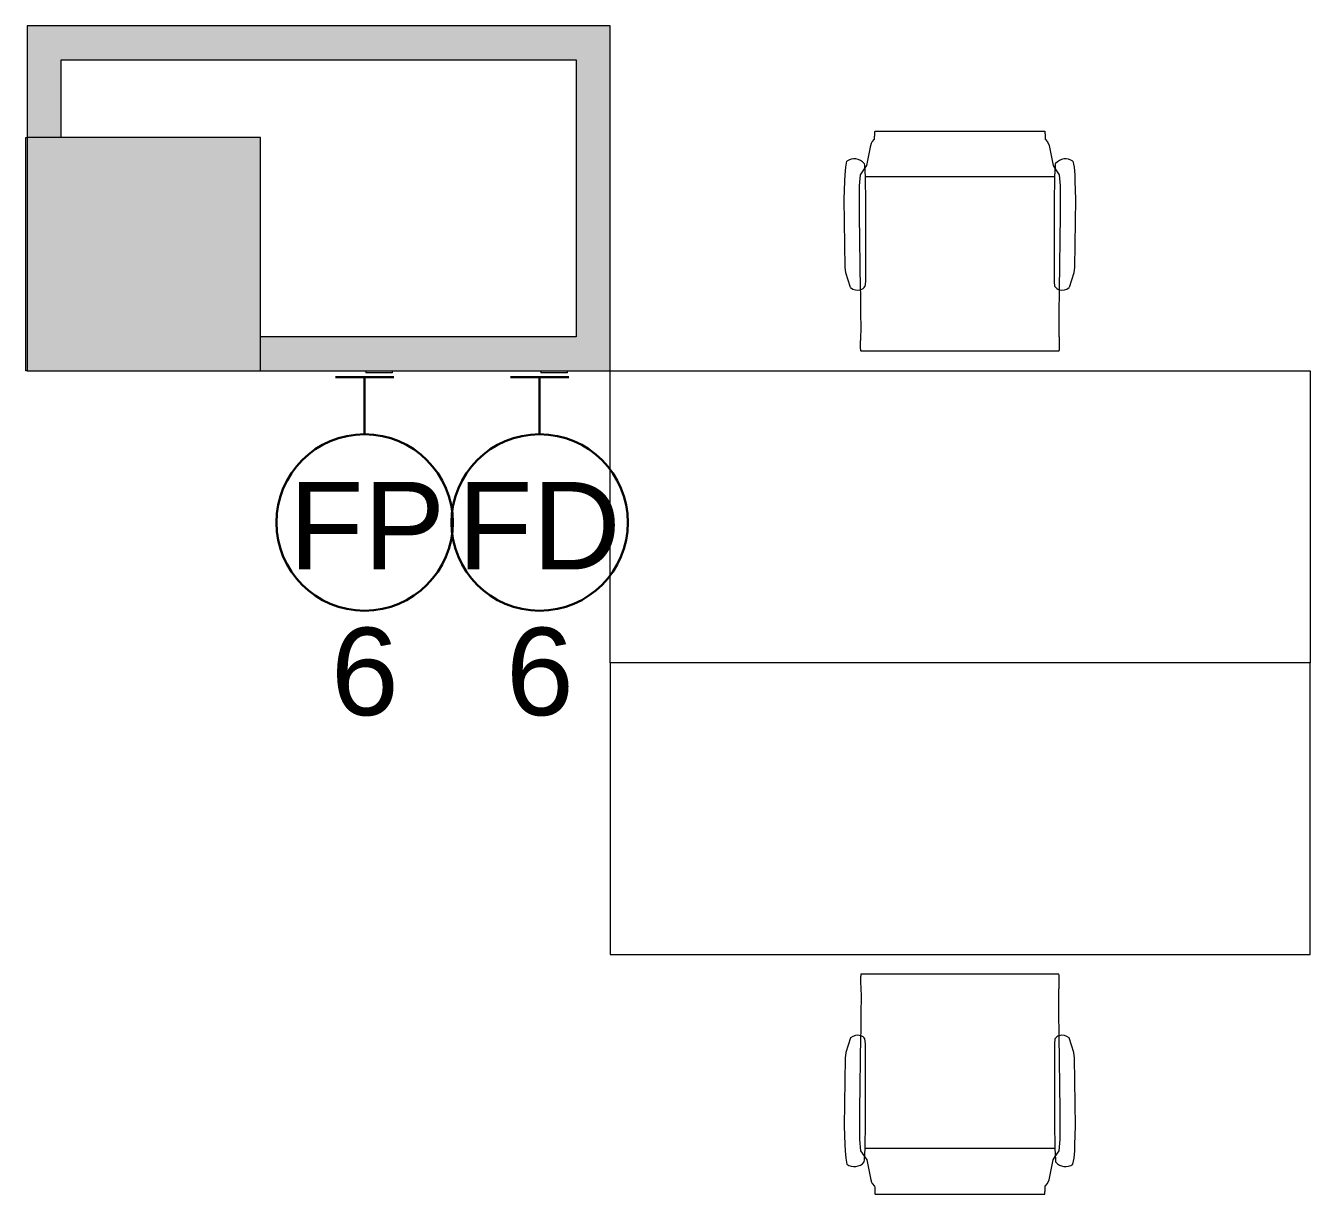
# Model space of a CAD drawing. Header units: inches. Extents: x 0 to 1865, y 0 to 1094.
# Drawn here: x 493 to 625.1, y 208.8 to 329 of the extents above; entities that cross this region are included whole.
import ezdxf

# ---------------------------------------------------------------- set-up
doc = ezdxf.new("R2010")
doc.units = ezdxf.units.IN
doc.header["$MEASUREMENT"] = 0
for name, color, linetype, lineweight in [('A-ANNO-NOTE', 131, 'Continuous', 9), ('A-WALL-PATT', 111, 'Continuous', 13), ('B-CL', 7, 'Continuous', 9), ('E-ELEC-FIXT', 91, 'Continuous', 9), ('I-FURN', 30, 'Continuous', 9), ('I-FURN-PNLS', 30, 'Continuous', 9), ('I-WALL', 2, 'Continuous', 13), ('S-COLS', 52, 'Continuous', 13), ('Victor Bldg - 5th Floor_LINK_dwg', 8, 'Continuous', 9)]:
    doc.layers.add(name, color=color, linetype=linetype, lineweight=lineweight)
doc.styles.add('Swis721 Lt BT', font='swissl.ttf', dxfattribs={"height": 9})

# ---------------------------------------------------------------- blocks, each defined once
blk = doc.blocks.new('Victor Bldg - 5th Floor_LINK_dwg-6972324-Level 05 POWER _ SIGNAL')
at = {"layer": 'B-CL'}
blk.add_line((493, 317.5), (493.14, 317.5), dxfattribs=at)
at = {"layer": 'B-CL', "flags": 128}
blk.add_lwpolyline([(493.14, 293.5), (493, 293.5), (493, 317.5)], dxfattribs=at)
blk = doc.blocks.new('Concrete-Rectangular-Column - 24_ X 24_-6973359-Level 05 POWER _ SIGNAL')
at = {"layer": 'S-COLS', "lineweight": 9}
blk.add_hatch(color=7, dxfattribs=at).paths.add_polyline_path([(12, -12), (12, 12), (-12, 12), (-12, -12), (11.74, -12)], flags=0)
at = {"layer": 'S-COLS', "color": 8, "lineweight": 20}
for p, q in [((12, 12), (-12, 12)), ((-12, 12), (-12, -12)), ((12, -12), (12, 12)), ((-12, -12), (12, -12))]:
    blk.add_line(p, q, dxfattribs=at)
blk = doc.blocks.new('F - BENCHING _RECTANGULAR-1 CHAIRS_ - F - BENCHING _RECTANGULAR-1 CHAIRS_-7622208-Level 05 POWER _ SIGNAL')
at = {"layer": 'I-FURN'}
for p, q in [((-10.14, -17.03), (10.2, -17.03)), ((-11.69, -25.08), (-11.2, -23.58)), ((-10.28, -31.02), (-10.17, -23.35)), ((-9.74, -23.68), (-9.68, -24.18)), ((9.75, -24.18), (9.81, -23.68)), ((10.24, -23.35), (10.35, -31.02)), ((11.27, -23.58), (11.76, -25.08)), ((-11.75, -25.67), (-11.69, -25.08)), ((-9.68, -24.18), (-9.68, -32.27)), ((9.75, -32.27), (9.75, -24.18)), ((11.76, -25.08), (11.82, -25.67)), ((-11.85, -32.67), (-11.75, -25.67)), ((11.82, -25.67), (11.92, -32.67)), ((-10.28, -34.02), (-10.28, -31.02)), ((10.35, -31.02), (10.35, -34.02)), ((-11.8, -34.53), (-11.85, -32.67)), ((-9.68, -32.27), (-9.73, -34.95)), ((9.79, -34.95), (9.75, -32.27)), ((11.92, -32.67), (11.87, -34.53)), ((-10.18, -35.18), (-10.28, -34.02)), ((10.35, -34.02), (10.24, -35.18)), ((-11.77, -35.18), (-11.8, -34.53)), ((-11.7, -35.95), (-11.77, -35.18)), ((-9.77, -35.78), (-10.18, -35.18)), ((-9.73, -34.95), (-9.79, -36.11)), ((-9.73, -34.95), (9.79, -34.95)), ((9.86, -36.11), (9.79, -34.95)), ((10.24, -35.18), (9.84, -35.78)), ((11.84, -35.18), (11.77, -35.95)), ((11.87, -34.53), (11.84, -35.18)), ((-11.59, -36.56), (-11.7, -35.95)), ((-9.79, -36.11), (-9.81, -36.34)), ((-9.54, -36.11), (-9.77, -35.78)), ((-9.14, -38.18), (-9.54, -36.11)), ((9.61, -36.11), (9.21, -38.18)), ((9.84, -35.78), (9.61, -36.11)), ((9.88, -36.34), (9.86, -36.11)), ((11.77, -35.95), (11.66, -36.56)), ((-8.99, -38.56), (-9.14, -38.18)), ((9.21, -38.18), (9.13, -38.42)), ((-8.74, -38.82), (-8.99, -38.56)), ((9.06, -38.56), (8.8, -38.82)), ((9.13, -38.42), (9.06, -38.56)), ((8.75, -39.66), (-8.68, -39.66))]:
    blk.add_line(p, q, dxfattribs=at)
for centre, radius, start, end in [((-10.48, -24.43), 1.12, 73.9109, 130.257), ((-10.4, -24.1), 0.781, 32.3218, 73.1534), ((10.47, -24.1), 0.781, 106.8466, 147.6782), ((10.55, -24.43), 1.12, 49.743, 106.0891), ((-10.82, -35.49), 1.32, 234.065, 319.935), ((10.89, -35.49), 1.32, 220.065, 305.935)]:
    blk.add_arc(centre, radius, start, end, dxfattribs=at)
for points, knots in [([(-10.18, -17.97), (-10.18, -17.85), (-10.18, -17.64), (-10.18, -17.41), (-10.17, -17.27), (-10.17, -17.19), (-10.16, -17.12), (-10.15, -17.06), (-10.14, -17.03), (-10.14, -17.03), (-10.14, -17.03)], [-1, -1, -1, -1, -0.727273, -0.545455, -0.454545, -0.363636, -0.272727, -0.181818, -0.090909, 0, 0, 0, 0]), ([(10.2, -17.03), (10.21, -17.03), (10.23, -17.1), (10.25, -17.4), (10.25, -17.73), (10.25, -17.89), (10.25, -17.97)], [-1, -1, -1, -1, -0.727273, -0.363636, -0.181818, 0, 0, 0, 0]), ([(-8.68, -39.66), (-8.68, -39.66), (-8.69, -39.64), (-8.7, -39.59), (-8.71, -39.5), (-8.73, -39.28), (-8.73, -39.01), (-8.74, -38.82)], [-1, -1, -1, -1, -0.888889, -0.777778, -0.666667, -0.444444, 0, 0, 0, 0]), ([(8.8, -38.82), (8.8, -38.87), (8.8, -39.01), (8.8, -39.19), (8.79, -39.34), (8.78, -39.44), (8.78, -39.53), (8.77, -39.59), (8.76, -39.64), (8.75, -39.66), (8.75, -39.66)], [-1, -1, -1, -1, -0.888889, -0.666667, -0.555556, -0.444444, -0.333333, -0.222222, -0.111111, 0, 0, 0, 0])]:
    blk.add_open_spline(points, degree=3, knots=knots, dxfattribs=at)
for points in [[(-10.13, -18.94), (-10.14, -18.78), (-10.16, -18.46), (-10.17, -18.13), (-10.18, -17.97)], [(10.25, -17.97), (10.24, -18.13), (10.23, -18.46), (10.21, -18.78), (10.2, -18.94)], [(-10.17, -23.35), (-10.16, -22.62), (-10.15, -21.16), (-10.14, -19.68), (-10.13, -18.94)], [(10.2, -18.94), (10.2, -19.68), (10.21, -21.16), (10.23, -22.62), (10.24, -23.35)]]:
    blk.add_open_spline(points, degree=3, dxfattribs=at)
at = {"layer": 'I-FURN-PNLS'}
for p, q in [((-36, 15), (36, 15)), ((-36, -15), (-36, 15)), ((36, 15), (36, -15)), ((36, -15), (-36, -15))]:
    blk.add_line(p, q, dxfattribs=at)
blk = doc.blocks.new('F - BENCHING _RECTANGULAR-1 CHAIRS_ - F - BENCHING _RECTANGULAR-1 CHAIRS_-7622207-Level 05 POWER _ SIGNAL')
at = {"layer": 'I-FURN'}
for p, q in [((8.75, 39.66), (-8.68, 39.66)), ((-8.99, 38.56), (-9.14, 38.18)), ((-8.74, 38.82), (-8.99, 38.56)), ((9.06, 38.56), (8.8, 38.82)), ((9.13, 38.42), (9.06, 38.56)), ((9.21, 38.18), (9.13, 38.42)), ((-9.14, 38.18), (-9.54, 36.11)), ((9.61, 36.11), (9.21, 38.18)), ((-11.7, 35.95), (-11.77, 35.18)), ((-11.59, 36.56), (-11.7, 35.95)), ((-9.77, 35.78), (-10.18, 35.18)), ((-9.79, 36.11), (-9.81, 36.34)), ((-9.73, 34.95), (-9.79, 36.11)), ((-9.54, 36.11), (-9.77, 35.78)), ((9.84, 35.78), (9.61, 36.11)), ((9.86, 36.11), (9.79, 34.95)), ((10.24, 35.18), (9.84, 35.78)), ((9.88, 36.34), (9.86, 36.11)), ((11.77, 35.95), (11.66, 36.56)), ((11.84, 35.18), (11.77, 35.95)), ((-11.8, 34.53), (-11.85, 32.67)), ((-11.77, 35.18), (-11.8, 34.53)), ((-10.18, 35.18), (-10.28, 34.02)), ((-9.68, 32.27), (-9.73, 34.95)), ((-9.73, 34.95), (9.79, 34.95)), ((9.79, 34.95), (9.75, 32.27)), ((10.35, 34.02), (10.24, 35.18)), ((11.87, 34.53), (11.84, 35.18)), ((11.92, 32.67), (11.87, 34.53)), ((-10.28, 34.02), (-10.28, 31.02)), ((10.35, 31.02), (10.35, 34.02)), ((-11.85, 32.67), (-11.75, 25.67)), ((-9.68, 24.18), (-9.68, 32.27)), ((9.75, 32.27), (9.75, 24.18)), ((11.82, 25.67), (11.92, 32.67)), ((-10.28, 31.02), (-10.17, 23.35)), ((10.24, 23.35), (10.35, 31.02)), ((-11.75, 25.67), (-11.69, 25.08)), ((11.76, 25.08), (11.82, 25.67)), ((-11.69, 25.08), (-11.2, 23.58)), ((-9.74, 23.68), (-9.68, 24.18)), ((9.75, 24.18), (9.81, 23.68)), ((11.27, 23.58), (11.76, 25.08)), ((-10.14, 17.03), (10.2, 17.03))]:
    blk.add_line(p, q, dxfattribs=at)
for centre, radius, start, end in [((-10.82, 35.49), 1.32, 40.065, 125.935), ((10.89, 35.49), 1.32, 54.065, 139.935), ((-10.48, 24.43), 1.12, 229.743, 286.0891), ((-10.4, 24.1), 0.781, 286.8466, 327.6782), ((10.47, 24.1), 0.781, 212.3218, 253.1534), ((10.55, 24.43), 1.12, 253.9109, 310.257)]:
    blk.add_arc(centre, radius, start, end, dxfattribs=at)
for points, knots in [([(-8.68, 39.66), (-8.68, 39.66), (-8.69, 39.64), (-8.7, 39.59), (-8.71, 39.53), (-8.71, 39.44), (-8.72, 39.34), (-8.73, 39.19), (-8.73, 39.01), (-8.74, 38.87), (-8.74, 38.82)], [0, 0, 0, 0, 0.111111, 0.222222, 0.333333, 0.444444, 0.555556, 0.666667, 0.888889, 1, 1, 1, 1]), ([(8.8, 38.82), (8.8, 39.01), (8.79, 39.28), (8.78, 39.5), (8.77, 39.59), (8.76, 39.64), (8.75, 39.66), (8.75, 39.66)], [0, 0, 0, 0, 0.444444, 0.666667, 0.777778, 0.888889, 1, 1, 1, 1]), ([(-10.18, 17.97), (-10.18, 17.89), (-10.18, 17.73), (-10.18, 17.4), (-10.16, 17.1), (-10.14, 17.03), (-10.14, 17.03)], [0, 0, 0, 0, 0.181818, 0.363636, 0.727273, 1, 1, 1, 1]), ([(10.2, 17.03), (10.21, 17.03), (10.21, 17.03), (10.22, 17.06), (10.23, 17.12), (10.23, 17.19), (10.24, 17.27), (10.25, 17.41), (10.25, 17.64), (10.25, 17.85), (10.25, 17.97)], [0, 0, 0, 0, 0.090909, 0.181818, 0.272727, 0.363636, 0.454545, 0.545455, 0.727273, 1, 1, 1, 1])]:
    blk.add_open_spline(points, degree=3, knots=knots, dxfattribs=at)
for points in [[(-10.17, 23.35), (-10.16, 22.62), (-10.15, 21.16), (-10.14, 19.68), (-10.13, 18.94)], [(10.2, 18.94), (10.2, 19.68), (10.21, 21.16), (10.23, 22.62), (10.24, 23.35)], [(-10.13, 18.94), (-10.14, 18.78), (-10.16, 18.46), (-10.17, 18.13), (-10.18, 17.97)], [(10.25, 17.97), (10.24, 18.13), (10.23, 18.46), (10.21, 18.78), (10.2, 18.94)]]:
    blk.add_open_spline(points, degree=3, dxfattribs=at)
at = {"layer": 'I-FURN-PNLS'}
for p, q in [((36, 15), (-36, 15)), ((-36, 15), (-36, -15)), ((36, -15), (36, 15)), ((-36, -15), (36, -15))]:
    blk.add_line(p, q, dxfattribs=at)
blk = doc.blocks.new('PS - Power Device _Wall Base_ - Basefeed Data-7964725-Level 05 POWER _ SIGNAL')
at = {"layer": 'E-ELEC-FIXT'}
for p, q in [((545.97, 293.5), (545.97, 293.31)), ((548.72, 293.31), (545.97, 293.31)), ((548.72, 293.31), (548.72, 293.5))]:
    blk.add_line(p, q, dxfattribs=at)
blk = doc.blocks.new('PS - Power Device _Wall Base_ - Basefeed Power-7964702-Level 05 POWER _ SIGNAL')
at = {"layer": 'E-ELEC-FIXT'}
for p, q in [((527.97, 293.5), (527.97, 293.31)), ((530.72, 293.31), (527.97, 293.31)), ((530.72, 293.31), (530.72, 293.5))]:
    blk.add_line(p, q, dxfattribs=at)

msp = doc.modelspace()

# ---------------------------------------------------------------- hatches: boundary and pattern name
at = {"layer": 'A-WALL-PATT', "lineweight": 9}
for points in [[(493.14, 317.5), (496.64, 317.5), (496.64, 329), (493.14, 329), (493.14, 325.5)], [(549.6, 325.5), (553.1, 325.5), (553.1, 329), (496.64, 329), (496.64, 325.5), (517.14, 325.5)], [(553.1, 293.5), (553.1, 325.5), (549.6, 325.5), (549.6, 293.5)], [(549.6, 293.5), (549.6, 297), (517.14, 297), (517.14, 293.5)]]:
    msp.add_hatch(color=7, dxfattribs=at).paths.add_polyline_path(points, flags=0)

# ---------------------------------------------------------------- linework, layer by layer
at = {"layer": 'A-ANNO-NOTE', "lineweight": 30}
for p, q in [((524.85, 292.85), (530.85, 292.85)), ((527.85, 292.85), (527.85, 286.99)), ((542.85, 292.85), (548.85, 292.85)), ((545.85, 292.85), (545.85, 286.99))]:
    msp.add_line(p, q, dxfattribs=at)
for centre in [(527.85, 277.92), (545.85, 277.92)]:
    msp.add_circle(centre, 9.07, dxfattribs=at)
at = {"layer": 'I-WALL', "color": 8, "lineweight": 20}
for p, q in [((493.14, 329), (493.14, 317.5)), ((553.1, 329), (493.14, 329)), ((553.1, 293.5), (553.1, 329)), ((496.64, 317.5), (496.64, 325.5)), ((496.64, 325.5), (549.6, 325.5)), ((549.6, 325.5), (549.6, 297)), ((549.6, 297), (517.14, 297)), ((517.14, 293.5), (553.1, 293.5))]:
    msp.add_line(p, q, dxfattribs=at)

# ---------------------------------------------------------------- block references
at = {"layer": 'E-ELEC-FIXT'}
for name in ['PS - Power Device _Wall Base_ - Basefeed Power-7964702-Level 05 POWER _ SIGNAL', 'PS - Power Device _Wall Base_ - Basefeed Data-7964725-Level 05 POWER _ SIGNAL']:
    msp.add_blockref(name, (0, 0), dxfattribs=at)
at = {"layer": 'I-FURN', "rotation": 180}
for name, p in [('F - BENCHING _RECTANGULAR-1 CHAIRS_ - F - BENCHING _RECTANGULAR-1 CHAIRS_-7622208-Level 05 POWER _ SIGNAL', (589.1, 278.5)), ('F - BENCHING _RECTANGULAR-1 CHAIRS_ - F - BENCHING _RECTANGULAR-1 CHAIRS_-7622207-Level 05 POWER _ SIGNAL', (589.1, 248.5))]:
    msp.add_blockref(name, p, dxfattribs=at)
at = {"layer": 'S-COLS', "lineweight": 9}
msp.add_blockref('Concrete-Rectangular-Column - 24_ X 24_-6973359-Level 05 POWER _ SIGNAL', (505.14, 305.5), dxfattribs=at)
at = {"layer": 'Victor Bldg - 5th Floor_LINK_dwg', "color": 7}
msp.add_blockref('Victor Bldg - 5th Floor_LINK_dwg-6972324-Level 05 POWER _ SIGNAL', (0, 0), dxfattribs=at)

# ---------------------------------------------------------------- texts
at = {"layer": 'A-ANNO-NOTE', "char_height": 9, "attachment_point": 1, "style": 'Swis721 Lt BT'}
for s, insert, width in [('FP', (520.07, 282.09), 18.18), ('FD', (537.43, 282.09), 19.695), ('6', (524.38, 267.1), 8.181), ('6', (542.38, 267.1), 8.181)]:
    msp.add_mtext(s, dxfattribs=dict(at, insert=insert, width=width))

doc.saveas('drawing.dxf')
